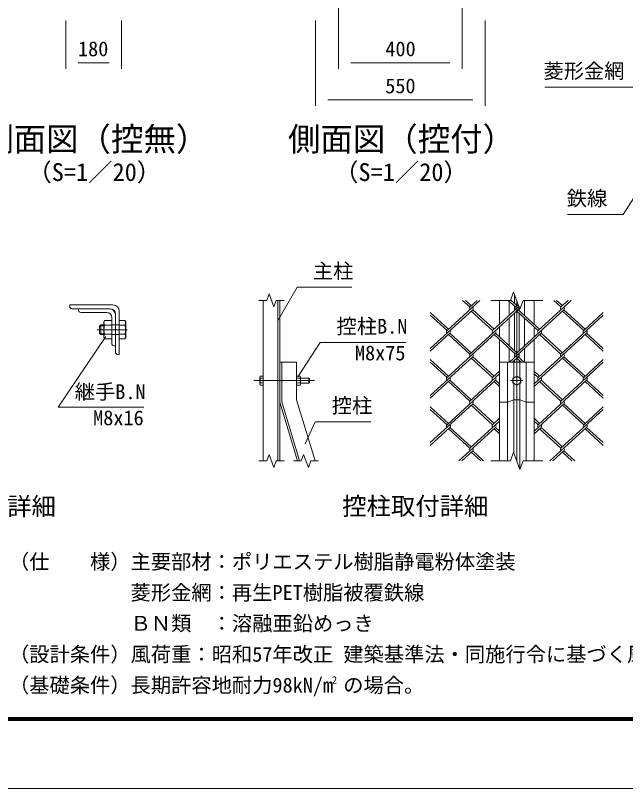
# Model space of a CAD drawing. Units: millimetres, scale not verified. Extents: x -4200 to 4200, y -2970 to 2970.
# Drawn here: x -311 to 1663, y -2970 to -466 of the extents above; entities that cross this region are included whole.
import ezdxf
from ezdxf.enums import TextEntityAlignment as Align

# ---------------------------------------------------------------- set-up
doc = ezdxf.new("R2010")
doc.units = ezdxf.units.MM
doc.header["$LTSCALE"] = 20
doc.linetypes.add('USER1', pattern=[50.8, 31.75, -6.35, 6.35, -6.35])
for name, color, linetype, lineweight in [('0-0_D-STR1', 1, 'Continuous', 18), ('0-1_D-BMK', 2, 'USER1', 13), ('0-2_D-STR-DIM', 7, 'Continuous', 9), ('0-3_D-STR3', 3, 'Continuous', 13), ('0-7_D-STR-TXT', 7, 'Continuous', 9), ('0-A_D-STR2', 7, 'Continuous', 9), ('0-B_D-TTL', 7, 'Continuous', 9)]:
    doc.layers.add(name, color=color, linetype=linetype, lineweight=lineweight)
doc.layers.add('0-9_D-TTL-TXT', color=7, linetype='Continuous')
doc.styles.add('ＭＳ ゴシック', font='')
doc.styles.get('ＭＳ ゴシック').set_extended_font_data('MS Gothic')

msp = doc.modelspace()

# ---------------------------------------------------------------- linework, layer by layer
at = {"layer": '0-0_D-STR1'}
for p, q in [((1304.02, -1369.12), (1304.02, -1399.33)), ((490.19, -1908.81), (490.19, -1388.81)), ((538.19, -1908.81), (538.19, -1388.81)), ((544.19, -1908.81), (544.19, -1388.81)), ((1255.19, -1465.89), (1255.19, -1388.81)), ((1286.19, -1437.48), (1286.19, -1391.66)), ((1336.19, -1437.48), (1336.19, -1391.66)), ((1367.19, -1465.89), (1367.19, -1388.81)), ((-135.85, -1407.73), (-135.85, -1403.73)), ((4.15, -1403.73), (-135.85, -1403.73)), ((-5.85, -1415.73), (-127.85, -1415.73)), ((24.15, -1563.73), (24.15, -1423.73)), ((1304.02, -1408.01), (1304.02, -1421.14)), ((1318.35, -1408.01), (1318.35, -1421.14)), ((12.15, -1555.73), (12.15, -1433.73)), ((1286.19, -1535.46), (1286.19, -1446.16)), ((1304.02, -1429.82), (1304.02, -1551.81)), ((1318.35, -1429.82), (1318.35, -1551.81)), ((1336.19, -1535.46), (1336.19, -1446.16)), ((1255.19, -1507.06), (1255.19, -1474.57)), ((1367.19, -1507.06), (1367.19, -1474.57)), ((1255.19, -1908.81), (1255.19, -1515.74)), ((1367.19, -1908.81), (1367.19, -1515.74)), ((1286.19, -1588.81), (1286.19, -1544.14)), ((1336.19, -1588.81), (1336.19, -1544.14)), ((20.15, -1563.73), (24.15, -1563.73)), ((1304.02, -1560.49), (1304.02, -1573.62)), ((1318.35, -1560.49), (1318.35, -1573.62)), ((550.19, -1717.92), (550.19, -1588.81)), ((598.19, -1710.81), (598.19, -1588.81)), ((1255.19, -1588.81), (1367.19, -1588.81)), ((1281.4, -1588.81), (1281.4, -1908.81)), ((1301.19, -1588.81), (1301.19, -1639.57)), ((1304.02, -1582.3), (1304.02, -1588.81)), ((1318.35, -1582.3), (1318.35, -1588.81)), ((1321.19, -1588.81), (1321.19, -1639.57)), ((1340.97, -1588.81), (1340.97, -1908.81)), ((1301.19, -1658.04), (1301.19, -1881.33)), ((1321.19, -1658.04), (1321.19, -1936.28)), ((601.76, -1908.81), (544.19, -1718.81)), ((608.03, -1908.81), (550.19, -1717.92)), ((658.19, -1908.81), (598.19, -1710.81)), ((1281.4, -1718.81), (1255.19, -1718.81)), ((1301.19, -1710.81), (1281.4, -1718.81)), ((1321.19, -1710.81), (1301.19, -1710.81)), ((1321.19, -1710.81), (1340.97, -1718.81)), ((1367.19, -1718.81), (1340.97, -1718.81))]:
    msp.add_line(p, q, dxfattribs=at)
msp.add_lwpolyline([(544.19, -1718.81), (544.19, -1588.81), (598.19, -1588.81)], dxfattribs=at)
for centre, radius, start, end in [((-127.85, -1407.73), 8, 180, 270), ((-5.85, -1433.73), 18, 0, 90), ((4.15, -1423.73), 20, 0, 90), ((20.15, -1555.73), 8, 180, 270)]:
    msp.add_arc(centre, radius, start, end, dxfattribs=at)
at = {"layer": '0-1_D-BMK'}
for p, q in [((1311.19, -1388.81), (1311.19, -1908.81)), ((-46.65, -1483.73), (50.15, -1483.73)), ((656.18, -1648.81), (460.19, -1648.81)), ((1331.19, -1648.81), (1291.19, -1648.81))]:
    msp.add_line(p, q, dxfattribs=at)
at = {"layer": '0-2_D-STR-DIM'}
for p, q in [((1134.28, -251.84), (1134.28, -639.15)), ((734.28, -331.84), (734.28, -639.15)), ((-148.39, -481.84), (-148.39, -639.15)), ((31.61, -481.84), (31.61, -639.15)), ((659.28, -481.84), (659.28, -759.15)), ((1209.28, -481.84), (1209.28, -759.15)), ((-108.39, -619.15), (-8.39, -619.15)), ((774.28, -619.15), (1094.28, -619.15)), ((699.28, -739.15), (1169.28, -739.15)), ((509.49, -1367.66), (501.79, -1388.81)), ((524.88, -1409.95), (509.49, -1367.66)), ((1290.67, -1388.81), (1300.93, -1360.62)), ((1300.93, -1360.62), (1321.45, -1417)), ((476.69, -1388.81), (501.79, -1388.81)), ((532.58, -1388.81), (524.88, -1409.95)), ((532.58, -1388.81), (557.69, -1388.81)), ((1290.67, -1388.81), (1227.19, -1388.81)), ((1321.45, -1417), (1331.71, -1388.81)), ((1395.19, -1388.81), (1331.71, -1388.81)), ((509.49, -1887.66), (501.79, -1908.81)), ((524.88, -1929.95), (509.49, -1887.66)), ((621.07, -1887.66), (613.37, -1908.81)), ((636.46, -1929.95), (621.07, -1887.66)), ((476.69, -1908.81), (501.79, -1908.81)), ((532.58, -1908.81), (524.88, -1929.95)), ((532.58, -1908.81), (557.69, -1908.81)), ((588.26, -1908.81), (613.37, -1908.81)), ((644.15, -1908.81), (636.46, -1929.95)), ((644.15, -1908.81), (669.26, -1908.81)), ((1290.67, -1908.81), (1227.19, -1908.81)), ((1321.45, -1937), (1331.71, -1908.81)), ((1395.19, -1908.81), (1331.71, -1908.81))]:
    msp.add_line(p, q, dxfattribs=at)
msp.add_lwpolyline([(1290.67, -1908.81), (1300.93, -1880.62), (1321.45, -1937)], dxfattribs=at)
at = {"layer": '0-3_D-STR3'}
for p, q in [((-107.85, -1415.73), (-7.85, -1415.73)), ((-107.85, -1415.73), (-107.85, -1419.73)), ((-99.85, -1427.73), (-15.85, -1427.73)), ((0.15, -1443.73), (0.15, -1527.73)), ((12.15, -1435.73), (12.15, -1535.73)), ((-35.05, -1467.73), (-39.85, -1472.53)), ((-39.85, -1494.93), (-39.85, -1472.53)), ((-25.85, -1470.73), (-38.05, -1470.73)), ((-35.05, -1499.73), (-35.05, -1467.73)), ((-25.85, -1467.73), (-35.05, -1467.73)), ((-22.95, -1453.71), (-25.85, -1458.73)), ((-25.85, -1458.73), (-25.85, -1508.73)), ((0.15, -1453.71), (-22.95, -1453.71)), ((0.15, -1468.72), (-22.95, -1468.72)), ((0.15, -1453.71), (0.15, -1513.76)), ((24.15, -1467.73), (0.15, -1467.73)), ((24.15, -1453.71), (42.57, -1453.71)), ((24.15, -1513.76), (24.15, -1453.71)), ((24.15, -1468.72), (42.57, -1468.72)), ((45.35, -1458.53), (42.57, -1453.71)), ((45.35, -1508.93), (45.35, -1458.53)), ((-35.05, -1499.73), (-39.85, -1494.93)), ((-25.85, -1496.73), (-38.05, -1496.73)), ((-25.85, -1499.73), (-35.05, -1499.73)), ((0.15, -1498.74), (-22.95, -1498.74)), ((24.15, -1499.73), (0.15, -1499.73)), ((24.15, -1498.74), (42.57, -1498.74)), ((-22.95, -1513.76), (-25.85, -1508.73)), ((0.15, -1513.76), (-22.95, -1513.76)), ((24.15, -1513.76), (42.57, -1513.76)), ((45.35, -1508.93), (42.57, -1513.76)), ((8.15, -1535.73), (12.15, -1535.73)), ((479.59, -1636.21), (480.98, -1633.8)), ((479.59, -1636.21), (479.59, -1661.41)), ((490.19, -1633.8), (480.98, -1633.8)), ((490.19, -1641.3), (480.98, -1641.3)), ((490.19, -1633.8), (490.19, -1663.82)), ((598.19, -1663.82), (598.19, -1633.8)), ((598.19, -1641.3), (609.74, -1641.3)), ((611.19, -1661.31), (611.19, -1636.31)), ((611.19, -1640.81), (637.79, -1640.81)), ((637.79, -1640.81), (640.19, -1643.21)), ((640.19, -1643.21), (640.19, -1654.41)), ((479.59, -1661.41), (480.98, -1663.82)), ((490.19, -1656.31), (480.98, -1656.31)), ((490.19, -1663.82), (480.98, -1663.82)), ((598.19, -1656.31), (609.74, -1656.31)), ((611.19, -1656.81), (637.79, -1656.81))]:
    msp.add_line(p, q, dxfattribs=at)
for points in [[(598.19, -1633.8), (609.74, -1633.8), (611.19, -1636.31)], [(637.79, -1640.81), (637.79, -1656.81), (640.19, -1654.41)], [(598.19, -1663.82), (609.74, -1663.82), (611.19, -1661.31)]]:
    msp.add_lwpolyline(points, dxfattribs=at)
msp.add_lwpolyline([(1324.19, -1641.3), (1311.19, -1633.8), (1298.19, -1641.3), (1298.19, -1656.31), (1311.19, -1663.82), (1324.19, -1656.31)], close=True, dxfattribs=at)
msp.add_circle((1311.19, -1648.81), 12.5, dxfattribs=at)
for centre, radius, start, end in [((-99.85, -1419.73), 8, 180, 270), ((-7.85, -1435.73), 20, 0, 90), ((-15.85, -1443.73), 16, 0, 90), ((-11.98, -1461.22), 13.29, 145.61585, 214.38416), ((24.41, -1483.73), 49.68, 162.4121, 197.5879), ((31.6, -1461.22), 13.29, 325.61585, 34.38415), ((-4.79, -1483.73), 49.68, 342.4121, 17.5879), ((-11.98, -1506.25), 13.29, 145.61586, 214.38414), ((31.6, -1506.25), 13.29, 325.61585, 34.38415), ((8.15, -1527.73), 8, 180, 270), ((486.46, -1637.55), 6.64, 145.61585, 214.38415), ((504.66, -1648.81), 24.84, 162.4121, 197.5879), ((604.25, -1637.55), 6.64, 325.61586, 34.38414), ((586.06, -1648.81), 24.84, 342.4121, 17.5879), ((486.46, -1660.07), 6.64, 145.61585, 214.38415), ((604.25, -1660.07), 6.64, 325.61585, 34.38416)]:
    msp.add_arc(centre, radius, start, end, dxfattribs=at)
at = {"layer": '0-7_D-STR-TXT'}
for points in [[(1402.26, -698.42), (1707.75, -698.42), (1759.44, -789.35)], [(1474.98, -1111), (1655.86, -1111), (1724.76, -1002.71)], [(777.75, -1345.99), (600.43, -1345.99), (539.18, -1453.13)], [(104.42, -1735.21), (-172.9, -1735.21), (-18.72, -1506.24)], [(951.82, -1525.11), (674.5, -1525.11), (602.46, -1636.55)], [(838.49, -1781.79), (658.88, -1781.79), (625.97, -1853.71)]]:
    msp.add_lwpolyline(points, dxfattribs=at)
at = {"layer": '0-A_D-STR2'}
for p, q in [((1191.85, -1388.81), (1085.27, -1486.47)), ((1158.99, -1410.23), (1135.61, -1388.81)), ((1163.73, -1405.89), (1145.09, -1388.81)), ((1182.61, -1388.81), (1159.11, -1410.34)), ((1306.45, -1410.23), (1283.07, -1388.81)), ((1311.19, -1405.89), (1291.13, -1387.52)), ((1315.85, -1401.62), (1306.45, -1410.23)), ((1486.76, -1388.81), (1380.18, -1486.47)), ((1453.91, -1410.23), (1430.52, -1388.81)), ((1458.64, -1405.89), (1440, -1388.81)), ((1477.29, -1388.81), (1453.91, -1410.23)), ((1168.47, -1418.91), (1031.19, -1544.71)), ((1315.92, -1418.91), (1158.99, -1562.71)), ((1232.72, -1486.47), (1163.73, -1423.25)), ((1237.46, -1482.13), (1168.47, -1418.91)), ((1318.22, -1408.13), (1232.72, -1486.47)), ((1463.38, -1418.91), (1306.45, -1562.71)), ((1380.18, -1486.47), (1311.19, -1423.25)), ((1384.91, -1482.13), (1315.92, -1418.91)), ((1527.63, -1486.47), (1458.64, -1423.25)), ((1532.37, -1482.13), (1463.38, -1418.91)), ((1090, -1482.13), (1031.19, -1428.24)), ((1085.27, -1486.47), (1031.19, -1436.92)), ((1591.19, -1436.92), (1453.91, -1562.71)), ((1591.19, -1428.24), (1527.63, -1486.47)), ((1094.74, -1495.15), (1031.19, -1553.39)), ((1242.2, -1495.15), (1085.27, -1638.95)), ((1158.99, -1562.71), (1090, -1499.49)), ((1163.73, -1558.37), (1094.74, -1495.15)), ((1306.45, -1562.71), (1237.46, -1499.49)), ((1311.19, -1558.37), (1242.2, -1495.15)), ((1389.65, -1495.15), (1287.44, -1588.81)), ((1537.11, -1495.15), (1380.18, -1638.95)), ((1453.91, -1562.71), (1385.33, -1499.87)), ((1458.64, -1558.37), (1389.65, -1495.15)), ((1591.19, -1553.39), (1532.37, -1499.49)), ((1591.19, -1544.71), (1537.11, -1495.15)), ((1168.47, -1571.39), (1031.19, -1697.19)), ((1232.72, -1638.95), (1163.73, -1575.73)), ((1237.46, -1634.61), (1168.47, -1571.39)), ((1315.92, -1571.39), (1296.92, -1588.81)), ((1325.46, -1588.81), (1311.19, -1575.73)), ((1334.93, -1588.81), (1315.92, -1571.39)), ((1463.38, -1571.39), (1367.19, -1659.54)), ((1527.63, -1638.95), (1458.64, -1575.73)), ((1532.37, -1634.61), (1463.38, -1571.39)), ((1090, -1634.61), (1031.19, -1580.71)), ((1085.27, -1638.95), (1031.19, -1589.4)), ((1591.19, -1589.4), (1453.91, -1715.19)), ((1591.19, -1580.71), (1527.63, -1638.95)), ((1255.19, -1627.05), (1158.99, -1715.19)), ((1255.19, -1618.37), (1232.72, -1638.95)), ((1384.91, -1634.61), (1367.19, -1618.37)), ((1380.18, -1638.95), (1367.19, -1627.05)), ((1094.74, -1647.63), (1031.19, -1705.87)), ((1242.2, -1647.63), (1085.27, -1791.43)), ((1158.99, -1715.19), (1090, -1651.97)), ((1163.73, -1710.85), (1094.74, -1647.63)), ((1255.19, -1668.22), (1237.46, -1651.97)), ((1255.19, -1659.54), (1242.2, -1647.63)), ((1389.65, -1647.63), (1367.19, -1668.22)), ((1537.11, -1647.63), (1380.18, -1791.43)), ((1453.91, -1715.19), (1384.91, -1651.97)), ((1458.64, -1710.85), (1389.65, -1647.63)), ((1591.19, -1705.87), (1532.37, -1651.97)), ((1591.19, -1697.19), (1537.11, -1647.63)), ((1168.47, -1723.87), (1031.19, -1849.67)), ((1237.46, -1787.09), (1168.47, -1723.87)), ((1463.38, -1723.87), (1367.19, -1812.01)), ((1532.37, -1787.09), (1463.38, -1723.87)), ((1090, -1787.09), (1031.19, -1733.19)), ((1085.27, -1791.43), (1031.19, -1741.87)), ((1232.72, -1791.43), (1163.73, -1728.21)), ((1591.19, -1741.87), (1453.91, -1867.67)), ((1527.63, -1791.43), (1458.64, -1728.21)), ((1591.19, -1733.19), (1527.63, -1791.43)), ((1255.19, -1770.84), (1232.72, -1791.43)), ((1384.91, -1787.09), (1367.19, -1770.84)), ((1094.74, -1800.11), (1031.19, -1858.35)), ((1163.73, -1863.33), (1094.74, -1800.11)), ((1242.2, -1800.11), (1123.57, -1908.81)), ((1255.19, -1779.53), (1158.99, -1867.67)), ((1255.19, -1812.01), (1242.2, -1800.11)), ((1380.18, -1791.43), (1367.19, -1779.53)), ((1389.65, -1800.11), (1367.19, -1820.69)), ((1458.64, -1863.33), (1389.65, -1800.11)), ((1537.11, -1800.11), (1418.48, -1908.81)), ((1591.19, -1849.67), (1537.11, -1800.11)), ((1158.99, -1867.67), (1090, -1804.45)), ((1255.19, -1820.69), (1237.46, -1804.45)), ((1453.91, -1867.67), (1384.91, -1804.45)), ((1591.19, -1858.35), (1532.37, -1804.45)), ((1168.47, -1876.35), (1133.05, -1908.81)), ((1203.89, -1908.81), (1168.47, -1876.35)), ((1463.38, -1876.35), (1427.96, -1908.81)), ((1498.8, -1908.81), (1463.38, -1876.35)), ((1194.42, -1908.81), (1163.73, -1880.69)), ((1489.33, -1908.81), (1458.64, -1880.69))]:
    msp.add_line(p, q, dxfattribs=at)
for centre, start, end in [((1163.84, -1414.69), 137.5, 222.5), ((1163.84, -1414.69), 317.5, 42.5), ((1311.29, -1414.69), 137.5, 222.5), ((1311.29, -1414.69), 317.5, 42.5), ((1458.75, -1414.69), 137.5, 222.5), ((1458.75, -1414.69), 317.5, 42.5), ((1090, -1490.81), 137.5, 222.5), ((1090, -1490.81), 317.5, 42.5), ((1237.46, -1490.81), 137.5, 222.5), ((1237.46, -1490.81), 317.5, 42.5), ((1384.91, -1490.81), 137.5, 222.5), ((1384.91, -1490.81), 317.5, 42.5), ((1532.48, -1490.93), 137.5, 222.5), ((1532.48, -1490.93), 317.5, 42.5), ((1163.72, -1567.06), 137.5, 222.5), ((1163.72, -1567.06), 317.5, 42.5), ((1311.17, -1567.06), 137.5, 222.5), ((1311.17, -1567.06), 317.5, 42.5), ((1458.63, -1567.06), 137.5, 222.5), ((1458.63, -1567.06), 317.5, 42.5), ((1090, -1643.29), 137.5, 222.5), ((1090, -1643.29), 317.5, 42.5), ((1237.46, -1643.29), 137.5, 222.5), ((1237.46, -1643.29), 317.5, 42.5), ((1384.91, -1643.29), 137.5, 222.5), ((1384.91, -1643.29), 317.5, 42.5), ((1532.48, -1643.41), 137.5, 222.5), ((1532.48, -1643.41), 317.5, 42.5), ((1163.72, -1719.54), 137.5, 222.5), ((1163.72, -1719.54), 317.5, 42.5), ((1458.76, -1719.64), 137.5, 222.5), ((1458.76, -1719.64), 317.5, 42.5), ((1090.12, -1795.88), 137.5, 222.5), ((1090.12, -1795.88), 317.5, 42.5), ((1237.58, -1795.88), 137.5, 222.5), ((1237.58, -1795.88), 317.5, 42.5), ((1385.03, -1795.88), 137.5, 222.5), ((1385.03, -1795.88), 317.5, 42.5), ((1532.59, -1796), 137.5, 222.5), ((1532.59, -1796), 317.5, 42.5), ((1163.72, -1872.02), 137.5, 222.5), ((1163.72, -1872.02), 317.5, 42.5), ((1458.76, -1872.12), 137.5, 222.5), ((1458.76, -1872.12), 317.5, 42.5)]:
    msp.add_arc(centre, 6.42, start, end, dxfattribs=at)
at = {"layer": '0-B_D-TTL', "color": 2, "lineweight": 18}
msp.add_lwpolyline([(-4200, 2970), (4200, 2970), (4200, -2970), (-4200, -2970)], close=True, dxfattribs=at)
at = {"layer": '0-B_D-TTL'}
for points in [[(-3930, 2750), (3930, 2750), (3930, -2750), (-3930, -2750)], [(-3927.5, 2747.5), (3927.5, 2747.5), (3927.5, -2747.5), (-3927.5, -2747.5)], [(-3925, 2745), (3925, 2745), (3925, -2745), (-3925, -2745)], [(-3922.5, 2742.5), (3922.5, 2742.5), (3922.5, -2742.5), (-3922.5, -2742.5)], [(-3920, 2740), (3920, 2740), (3920, -2740), (-3920, -2740)]]:
    msp.add_lwpolyline(points, close=True, dxfattribs=at)

# ---------------------------------------------------------------- texts
at = {"layer": '0-2_D-STR-DIM', "style": 'ＭＳ ゴシック'}
for s, p in [('180', (-109.04, -612.41)), ('400', (885.78, -612.41)), ('550', (885.4, -732.41))]:
    msp.add_text(s, height=48.09, dxfattribs=at).set_placement(p, align=Align.BOTTOM_LEFT)
at = {"layer": '0-7_D-STR-TXT', "style": 'ＭＳ ゴシック'}
for s, p in [('菱形金網', (1397.43, -684.18)), ('鉄線', (1472.7, -1096.63)), ('主柱', (651.36, -1332.26)), ('控柱B.N', (727.71, -1511.12)), ('M8x75', (787.34, -1597.54)), ('継手B.N', (-119.69, -1723.13)), ('控柱', (712.09, -1767.81)), ('M8x16', (-60.06, -1807.61))]:
    msp.add_text(s, height=48.09, dxfattribs=at).set_placement(p, align=Align.BOTTOM_LEFT)
at = {"layer": '0-9_D-TTL-TXT', "style": 'ＭＳ ゴシック'}
for s, height, p in [('側面図（控無）', 76.98, (-422.25, -927.86)), ('側面図（控付）', 76.98, (570.42, -927.86)), ('（S=1／20）', 57.77, (-272.81, -1019.44)), ('（S=1／20）', 57.77, (719.86, -1019.44)), ('継手ピース取付詳細', 57.77, (-889.89, -2102.06)), ('控柱取付詳細', 57.77, (746.22, -2101.3)), ('（仕\u3000\u3000様）主要部材：ポリエステル樹脂静電粉体塗装', 48.09, (-332.45, -2273.6)), ('\u3000\u3000\u3000\u3000\u3000\u3000菱形金網：再生PET樹脂被覆鉄線', 48.09, (-332.45, -2373.6)), ('\u3000\u3000\u3000\u3000\u3000\u3000ＢＮ類\u3000：溶融亜鉛めっき', 48.09, (-332.45, -2473.6)), ('（設計条件）風荷重：昭和57年改正 建築基準法・同施行令に基づく風圧力に準拠。', 48.09, (-332.45, -2573.6)), ('（基礎条件）長期許容地耐力98kN/m の場合。', 48.09, (-332.45, -2673.6)), ('2', 24.05, (713.02, -2637.79))]:
    msp.add_text(s, height=height, dxfattribs=at).set_placement(p, align=Align.BOTTOM_LEFT)

doc.saveas('drawing.dxf')
